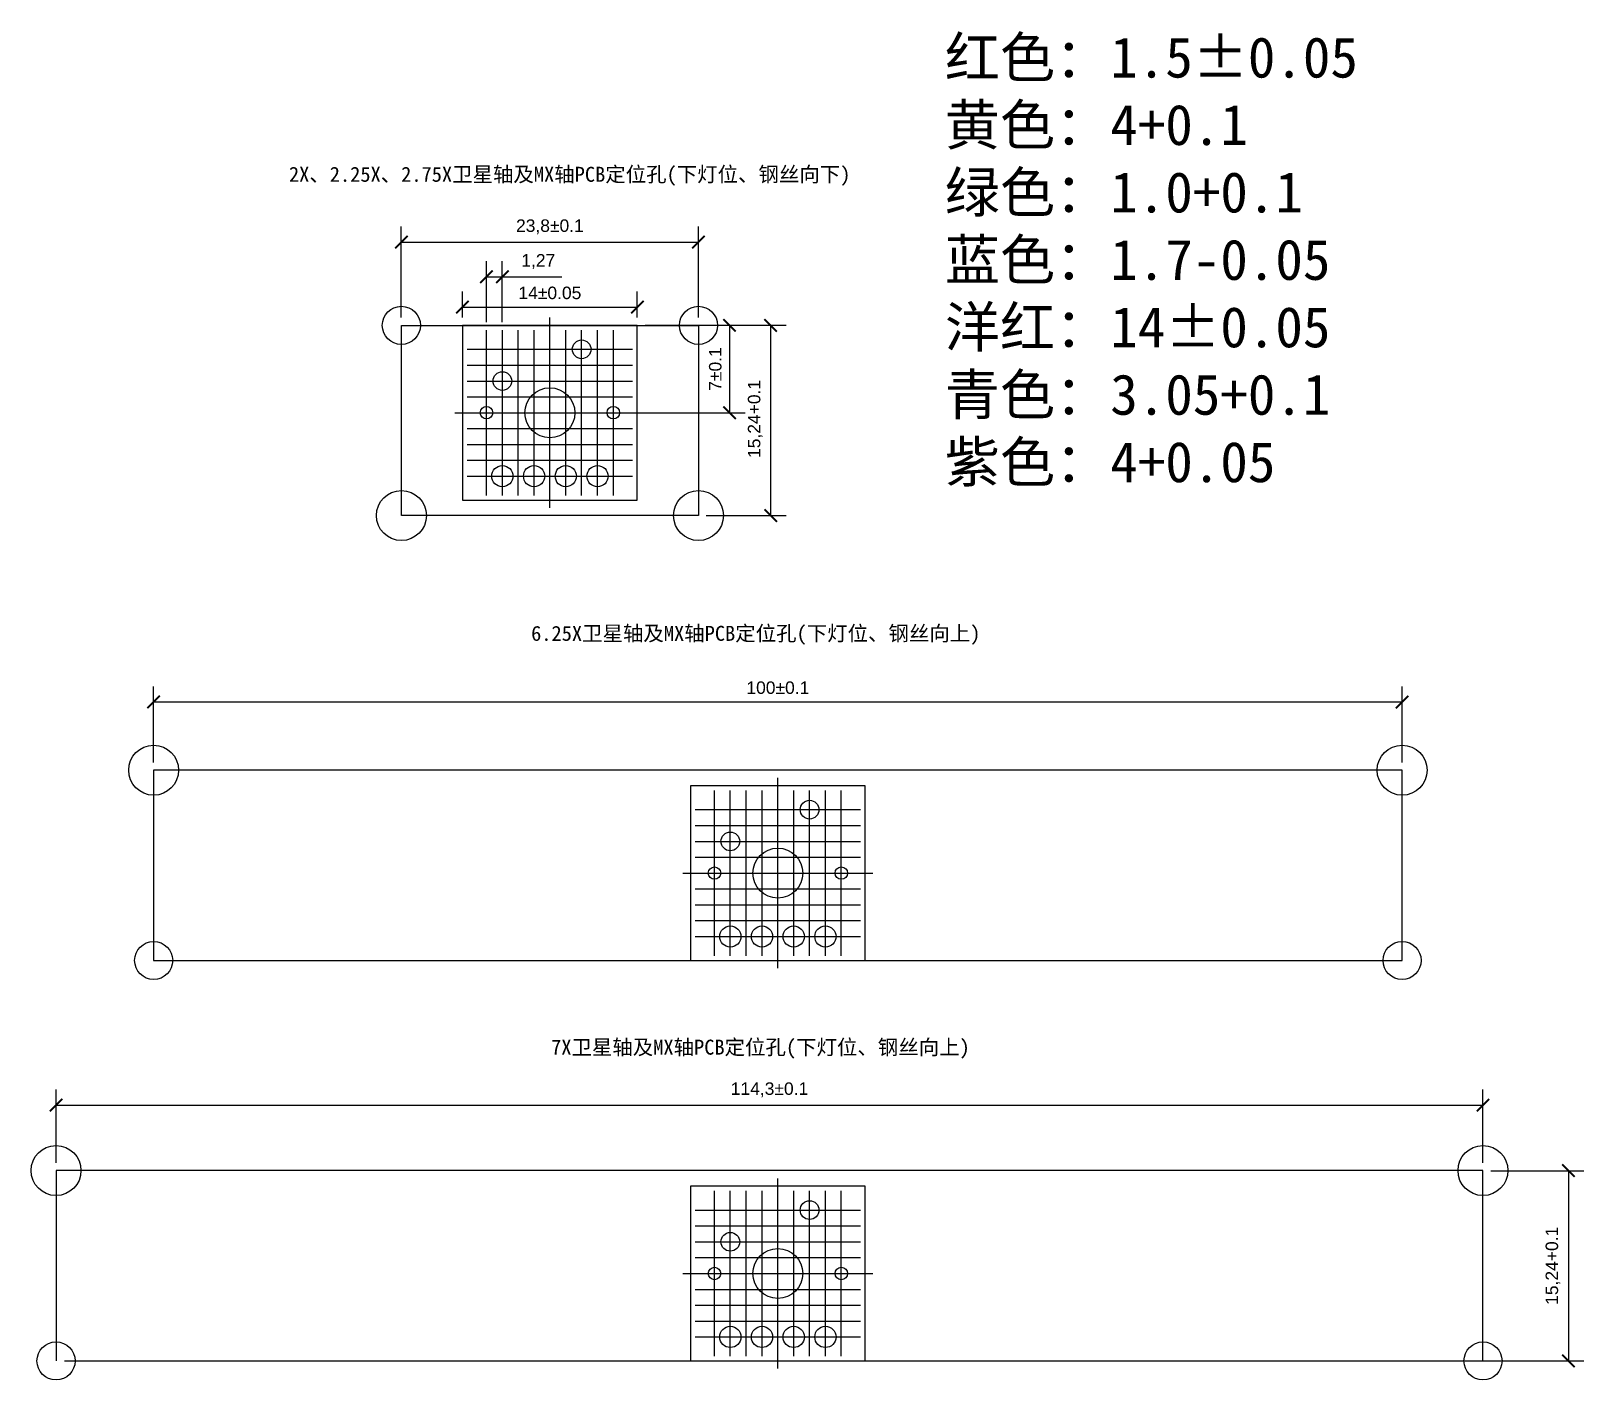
# Model space of a CAD drawing. Header units: inches. Extents: x 38 to 163, y 58 to 166.
import ezdxf

# ---------------------------------------------------------------- set-up
doc = ezdxf.new("R2010")
doc.units = ezdxf.units.IN
doc.header["$MEASUREMENT"] = 0
doc.styles.get("Standard").update_dxf_attribs({"font": 'arial.ttf'})
doc.dimstyles.new('ISO-25', dxfattribs={"dimtxt": 1, "dimasz": 1, "dimexe": 1.25, "dimexo": 0.625, "dimtad": 1, "dimtxsty": 'Standard', "dimblk": 'ARCHTICK', "dimcen": 2.5, "dimclrd": 256, "dimadec": 0, "dimazin": 0, "dimtfac": 1, "dimtmove": 0, "dimatfit": 3, "dimfxl": 0, "dimarcsym": 0})

# ---------------------------------------------------------------- blocks, each defined once
blk = doc.blocks.new('_ArchTick')
at = {"color": 0, "linetype": 'ByBlock', "const_width": 0.15}
blk.add_lwpolyline([(-0.5, -0.5), (0.5, 0.5)], dxfattribs=at)
blk = doc.blocks.new('*D2')
at = {"color": 0, "lineweight": -2, "transparency": 16777216}
for p, q in [((74.94, 143.16), (74.94, 148.06)), ((76.21, 143.16), (76.21, 148.06))]:
    blk.add_line(p, q, dxfattribs=at)
at = {"lineweight": -2, "transparency": 16777216}
for p, q in [((74.94, 146.81), (76.21, 146.81)), ((76.21, 146.81), (80.97, 146.81))]:
    blk.add_line(p, q, dxfattribs=at)
at = {"layer": 'Defpoints', "color": 0, "transparency": 16777216}
for p in [(76.21, 146.81), (74.94, 142.54), (76.21, 142.54)]:
    blk.add_point(p, dxfattribs=at)
at = {"lineweight": -2, "transparency": 16777216, "rotation": 180}
blk.add_blockref('_ArchTick', (74.94, 146.81), dxfattribs=at)
at = {"lineweight": -2, "transparency": 16777216}
blk.add_blockref('_ArchTick', (76.21, 146.81), dxfattribs=at)
at = {"color": 0, "transparency": 16777216, "insert": (79.09, 148.03), "char_height": 1, "attachment_point": 5}
blk.add_mtext('1,27', dxfattribs=at)
blk = doc.blocks.new('*D3')
at = {"color": 0, "lineweight": -2, "transparency": 16777216}
for p, q in [((73.02, 143.54), (73.02, 145.63)), ((87.02, 143.54), (87.02, 145.63))]:
    blk.add_line(p, q, dxfattribs=at)
at = {"lineweight": -2, "transparency": 16777216}
blk.add_line((73.02, 144.38), (87.02, 144.38), dxfattribs=at)
at = {"layer": 'Defpoints', "color": 0, "transparency": 16777216}
for p in [(87.02, 144.38), (73.02, 142.92), (87.02, 142.92)]:
    blk.add_point(p, dxfattribs=at)
at = {"lineweight": -2, "transparency": 16777216, "rotation": 180}
blk.add_blockref('_ArchTick', (73.02, 144.38), dxfattribs=at)
at = {"lineweight": -2, "transparency": 16777216}
blk.add_blockref('_ArchTick', (87.02, 144.38), dxfattribs=at)
at = {"color": 0, "transparency": 16777216, "insert": (80.02, 145.51), "char_height": 1, "width": 4.6101, "attachment_point": 5}
blk.add_mtext('14±0.05', dxfattribs=at)
blk = doc.blocks.new('*D4')
at = {"color": 0, "lineweight": -2, "transparency": 16777216}
for p, q in [((92.55, 142.92), (98.95, 142.92)), ((92.55, 127.68), (98.95, 127.68))]:
    blk.add_line(p, q, dxfattribs=at)
at = {"lineweight": -2, "transparency": 16777216}
blk.add_line((97.7, 142.92), (97.7, 127.68), dxfattribs=at)
at = {"layer": 'Defpoints', "color": 0, "transparency": 16777216}
for p in [(91.92, 142.92), (91.92, 127.68), (97.7, 127.68)]:
    blk.add_point(p, dxfattribs=at)
at = {"lineweight": -2, "transparency": 16777216}
for p, rotation in [((97.7, 142.92), 90), ((97.7, 127.68), 270)]:
    blk.add_blockref('_ArchTick', p, dxfattribs=dict(at, rotation=rotation))
at = {"color": 0, "transparency": 16777216, "insert": (96.47, 135.42), "char_height": 1, "width": 4.3175, "attachment_point": 5, "rotation": 90}
blk.add_mtext('15,24+0.1', dxfattribs=at)
blk = doc.blocks.new('*D5')
at = {"color": 0, "lineweight": -2, "transparency": 16777216}
for p, q in [((87.65, 142.92), (95.66, 142.92)), ((87.65, 135.92), (95.66, 135.92))]:
    blk.add_line(p, q, dxfattribs=at)
at = {"lineweight": -2, "transparency": 16777216}
blk.add_line((94.41, 142.92), (94.41, 135.92), dxfattribs=at)
at = {"layer": 'Defpoints', "color": 0, "transparency": 16777216}
for p in [(87.02, 142.92), (87.02, 135.92), (94.41, 135.92)]:
    blk.add_point(p, dxfattribs=at)
at = {"lineweight": -2, "transparency": 16777216}
for p, rotation in [((94.41, 142.92), 90), ((94.41, 135.92), 270)]:
    blk.add_blockref('_ArchTick', p, dxfattribs=dict(at, rotation=rotation))
at = {"color": 0, "transparency": 16777216, "insert": (93.27, 139.42), "char_height": 1, "width": 3.6581, "attachment_point": 5, "rotation": 90}
blk.add_mtext('7±0.1', dxfattribs=at)
blk = doc.blocks.new('*D6')
at = {"color": 0, "lineweight": -2, "transparency": 16777216}
for p, q in [((68.12, 143.54), (68.12, 150.83)), ((91.92, 143.54), (91.92, 150.83))]:
    blk.add_line(p, q, dxfattribs=at)
at = {"lineweight": -2, "transparency": 16777216}
blk.add_line((68.12, 149.58), (91.92, 149.58), dxfattribs=at)
at = {"layer": 'Defpoints', "color": 0, "transparency": 16777216}
for p in [(91.92, 149.58), (68.12, 142.92), (91.92, 142.92)]:
    blk.add_point(p, dxfattribs=at)
at = {"lineweight": -2, "transparency": 16777216, "rotation": 180}
blk.add_blockref('_ArchTick', (68.12, 149.58), dxfattribs=at)
at = {"lineweight": -2, "transparency": 16777216}
blk.add_blockref('_ArchTick', (91.92, 149.58), dxfattribs=at)
at = {"color": 0, "transparency": 16777216, "insert": (80.02, 150.81), "char_height": 1, "width": 11.0012, "attachment_point": 5}
blk.add_mtext('23,8±0.1', dxfattribs=at)
blk = doc.blocks.new('*D8')
at = {"color": 0, "lineweight": -2, "transparency": 16777216}
for p, q in [((48.28, 107.91), (48.28, 114)), ((148.28, 107.91), (148.28, 114))]:
    blk.add_line(p, q, dxfattribs=at)
at = {"lineweight": -2, "transparency": 16777216}
blk.add_line((48.28, 112.75), (148.28, 112.75), dxfattribs=at)
at = {"layer": 'Defpoints', "color": 0, "transparency": 16777216}
for p in [(148.28, 112.75), (48.28, 107.28), (148.28, 107.28)]:
    blk.add_point(p, dxfattribs=at)
at = {"lineweight": -2, "transparency": 16777216, "rotation": 180}
blk.add_blockref('_ArchTick', (48.28, 112.75), dxfattribs=at)
at = {"lineweight": -2, "transparency": 16777216}
blk.add_blockref('_ArchTick', (148.28, 112.75), dxfattribs=at)
at = {"color": 0, "transparency": 16777216, "insert": (98.28, 113.89), "char_height": 1, "width": 9.4464, "attachment_point": 5}
blk.add_mtext('100±0.1', dxfattribs=at)
blk = doc.blocks.new('*D9')
at = {"color": 0, "lineweight": -2, "transparency": 16777216}
for p, q in [((155.39, 75.21), (162.85, 75.21)), ((155.39, 59.97), (162.85, 59.97))]:
    blk.add_line(p, q, dxfattribs=at)
at = {"lineweight": -2, "transparency": 16777216}
blk.add_line((161.6, 75.21), (161.6, 59.97), dxfattribs=at)
at = {"layer": 'Defpoints', "color": 0, "transparency": 16777216}
for p in [(154.76, 75.21), (154.76, 59.97), (161.6, 59.97)]:
    blk.add_point(p, dxfattribs=at)
at = {"lineweight": -2, "transparency": 16777216}
for p, rotation in [((161.6, 75.21), 90), ((161.6, 59.97), 270)]:
    blk.add_blockref('_ArchTick', p, dxfattribs=dict(at, rotation=rotation))
at = {"color": 0, "transparency": 16777216, "insert": (160.37, 67.59), "char_height": 1, "width": 5.8452, "attachment_point": 5, "rotation": 90}
blk.add_mtext('15,24+0.1', dxfattribs=at)
blk = doc.blocks.new('*D10')
at = {"color": 0, "lineweight": -2, "transparency": 16777216}
for p, q in [((40.46, 75.84), (40.46, 81.71)), ((154.76, 75.84), (154.76, 81.71))]:
    blk.add_line(p, q, dxfattribs=at)
at = {"lineweight": -2, "transparency": 16777216}
blk.add_line((40.46, 80.46), (154.76, 80.46), dxfattribs=at)
at = {"layer": 'Defpoints', "color": 0, "transparency": 16777216}
for p in [(154.76, 80.46), (40.46, 75.21), (154.76, 75.21)]:
    blk.add_point(p, dxfattribs=at)
at = {"lineweight": -2, "transparency": 16777216, "rotation": 180}
blk.add_blockref('_ArchTick', (40.46, 80.46), dxfattribs=at)
at = {"lineweight": -2, "transparency": 16777216}
blk.add_blockref('_ArchTick', (154.76, 80.46), dxfattribs=at)
at = {"color": 0, "transparency": 16777216, "insert": (97.61, 81.69), "char_height": 1, "width": 6.4707, "attachment_point": 5}
blk.add_mtext('114,3±0.1', dxfattribs=at)

msp = doc.modelspace()

# ---------------------------------------------------------------- linework, layer by layer
for p, q in [((80.023, 128.297), (80.023, 143.535)), ((68.123, 142.916), (91.923, 142.916)), ((68.123, 127.676), (68.123, 142.916)), ((74.943, 129.297), (74.943, 142.535)), ((76.213, 129.297), (76.213, 142.535)), ((77.483, 129.297), (77.483, 142.535)), ((78.753, 129.297), (78.753, 142.535)), ((81.293, 129.297), (81.293, 142.535)), ((82.563, 129.297), (82.563, 142.535)), ((83.833, 129.297), (83.833, 142.535)), ((85.103, 129.297), (85.103, 142.535)), ((91.923, 142.916), (91.923, 127.676)), ((73.403, 140.996), (86.642, 140.996)), ((73.403, 139.726), (86.642, 139.726)), ((73.403, 138.456), (86.642, 138.456)), ((73.403, 137.186), (86.642, 137.186)), ((72.403, 135.916), (87.642, 135.916)), ((73.403, 134.646), (86.642, 134.646)), ((73.403, 133.376), (86.642, 133.376)), ((73.403, 132.106), (86.642, 132.106)), ((73.403, 130.836), (86.642, 130.836)), ((91.923, 127.676), (68.123, 127.676)), ((98.281, 91.426), (98.281, 106.664)), ((93.201, 92.426), (93.201, 105.664)), ((94.471, 92.426), (94.471, 105.664)), ((95.741, 92.426), (95.741, 105.664)), ((97.011, 92.426), (97.011, 105.664)), ((99.551, 92.426), (99.551, 105.664)), ((100.821, 92.426), (100.821, 105.664)), ((102.091, 92.426), (102.091, 105.664)), ((103.361, 92.426), (103.361, 105.664)), ((91.662, 104.125), (104.9, 104.125)), ((91.662, 102.855), (104.9, 102.855)), ((91.662, 101.585), (104.9, 101.585)), ((91.662, 100.315), (104.9, 100.315)), ((90.662, 99.045), (105.9, 99.045)), ((91.662, 97.775), (104.9, 97.775)), ((91.662, 96.505), (104.9, 96.505)), ((91.662, 95.235), (104.9, 95.235)), ((91.662, 93.965), (104.9, 93.965)), ((154.761, 75.214), (40.461, 75.214)), ((40.461, 75.214), (40.461, 59.974)), ((154.761, 59.974), (154.761, 75.214)), ((93.201, 60.355), (93.201, 73.593)), ((94.471, 60.355), (94.471, 73.593)), ((95.741, 60.355), (95.741, 73.593)), ((97.011, 60.355), (97.011, 73.593)), ((98.281, 59.355), (98.281, 74.593)), ((99.551, 60.355), (99.551, 73.593)), ((100.821, 60.355), (100.821, 73.593)), ((102.091, 60.355), (102.091, 73.593)), ((103.361, 60.355), (103.361, 73.593)), ((91.662, 72.054), (104.9, 72.054)), ((91.662, 70.784), (104.9, 70.784)), ((91.662, 69.514), (104.9, 69.514)), ((91.662, 68.244), (104.9, 68.244)), ((90.662, 66.974), (105.9, 66.974)), ((91.662, 65.704), (104.9, 65.704)), ((91.662, 64.434), (104.9, 64.434)), ((91.662, 63.164), (104.9, 63.164)), ((91.662, 61.894), (104.9, 61.894)), ((41.131, 59.974), (155.431, 59.974))]:
    msp.add_line(p, q)
at = {"color": 6}
for points in [[(73.023, 128.916), (87.023, 128.916), (87.023, 142.916), (73.023, 142.916)], [(91.281, 92.045), (105.281, 92.045), (105.281, 106.045), (91.281, 106.045)], [(91.281, 59.974), (105.281, 59.974), (105.281, 73.974), (91.281, 73.974)]]:
    msp.add_lwpolyline(points, close=True, dxfattribs=at)
msp.add_lwpolyline([(48.281, 92.045), (148.281, 92.045), (148.281, 107.285), (48.281, 107.285)], close=True)
at = {"color": 4}
for centre in [(68.123, 142.916), (91.923, 142.916), (48.281, 92.046), (148.281, 92.046), (40.461, 59.974), (154.761, 59.974)]:
    msp.add_circle(centre, 1.525, dxfattribs=at)
at = {"color": 1}
for centre in [(82.563, 140.996), (76.213, 138.456), (100.821, 104.125), (94.471, 101.585), (100.821, 72.054), (94.471, 69.514)]:
    msp.add_circle(centre, 0.75, dxfattribs=at)
at = {"color": 2}
for centre in [(80.023, 135.916), (98.281, 99.045), (98.281, 66.974)]:
    msp.add_circle(centre, 2, dxfattribs=at)
at = {"color": 3}
for centre in [(74.943, 135.916), (85.103, 135.916), (93.201, 99.045), (103.361, 99.045), (93.201, 66.974), (103.361, 66.974)]:
    msp.add_circle(centre, 0.5, dxfattribs=at)
at = {"color": 5}
for centre, radius in [((76.213, 130.836), 0.85), ((78.753, 130.836), 0.85), ((81.293, 130.836), 0.85), ((83.833, 130.836), 0.85), ((48.281, 107.285), 2), ((148.281, 107.285), 2), ((94.471, 93.965), 0.85), ((97.011, 93.965), 0.85), ((99.551, 93.965), 0.85), ((102.091, 93.965), 0.85), ((40.461, 75.214), 2), ((154.761, 75.214), 2), ((94.471, 61.894), 0.85), ((97.011, 61.894), 0.85), ((99.551, 61.894), 0.85), ((102.091, 61.894), 0.85)]:
    msp.add_circle(centre, radius, dxfattribs=at)
at = {"color": 190}
for centre in [(68.123, 127.676), (91.923, 127.676)]:
    msp.add_circle(centre, 2, dxfattribs=at)

# ---------------------------------------------------------------- texts
at = {"insert": (111.649, 166.001), "char_height": 3.23992, "attachment_point": 1}
msp.add_mtext_dynamic_manual_height_columns('{\\fSimSun|b0|i0|c134|p2;\\C1;红色：\\fSimSun|b0|i0|c0|p2;1.5±0.05}\\P{\\fSimSun|b0|i0|c134|p2;\\C2;黄色：4+0.1\\P\\C3;绿色：1.0+0.1\\P\\C5;蓝色：1.7-0.05\\C256;\\P\\C6;洋红：14±0.05\\P\\C4;青色：3.05+0.1\\C256;\\P\\C190;紫色：4+0.05}', width=38.02376, gutter_width=5.361, heights=[40.252], dxfattribs=at)
at = {"color": 0, "char_height": 1.2, "attachment_point": 1}
for s, width, heights, insert in [('{\\fSimHei|b0|i0|c0|p49;2X\\fSimHei|b0|i0|c134|p49;、\\fSimHei|b0|i0|c0|p49;2.25X\\fSimHei|b0|i0|c134|p49;、\\fSimHei|b0|i0|c0|p49;2.75X\\fSimHei|b0|i0|c134|p49;卫星轴及MX轴\\fSimHei|b0|i0|c0|p49;PCB\\fSimHei|b0|i0|c134|p49;定位孔(下灯位、钢丝向下)}', 47.52604, [1.533], (59.119, 155.615)), ('{\\fSimHei|b0|i0|c134|p49;6\\fSimHei|b0|i0|c0|p49;.25X\\fSimHei|b0|i0|c134|p49;卫星轴及MX轴\\fSimHei|b0|i0|c0|p49;PCB\\fSimHei|b0|i0|c134|p49;定位孔(下灯位、钢丝向上)}', 38.54911, [1.411], (78.518, 118.847)), ('{\\fSimHei|b0|i0|c0|p49;7X\\fSimHei|b0|i0|c134|p49;卫星轴及MX轴\\fSimHei|b0|i0|c0|p49;PCB\\fSimHei|b0|i0|c134|p49;定位孔(下灯位、钢丝向上)}', 35.61954, [1.506], (80.116, 85.703))]:
    msp.add_mtext_dynamic_manual_height_columns(s, width=width, gutter_width=1, heights=heights, dxfattribs=dict(at, insert=insert))

# ---------------------------------------------------------------- dimensions: what is measured, and where the dimension line sits
at = {"color": 0}
dim = msp.add_aligned_dim(p1=(68.123, 142.916), p2=(91.923, 142.916), distance=6.663, text='<>±0.1', dimstyle='ISO-25', dxfattribs=at)
dim.commit()
dim.dimension.update_dxf_attribs({"geometry": '*D6', "text_midpoint": (80.023, 150.805)})
dim = msp.add_linear_dim(base=(76.213, 146.807), p1=(74.943, 142.535), p2=(76.213, 142.535), dimstyle='ISO-25')
dim.commit()
dim.dimension.update_dxf_attribs({"geometry": '*D2', "text_midpoint": (79.089, 148.033)})
for p1, p2, distance, text, picture, middle in [((73.023, 142.916), (87.023, 142.916), 1.461, '<>±0.05', '*D3', (80.023, 145.513)), ((40.461, 75.214), (154.761, 75.214), 5.247, '<>±0.1', '*D10', (97.611, 81.687)), ((154.761, 75.214), (154.761, 59.974), 6.836, '<>+0.1', '*D9', (160.372, 67.594))]:
    dim = msp.add_aligned_dim(p1=p1, p2=p2, distance=distance, text=text, dimstyle='ISO-25')
    dim.commit()
    dim.dimension.update_dxf_attribs({"geometry": picture, "text_midpoint": middle})
for base, p1, p2, text, picture, middle in [((94.41, 135.916), (87.023, 142.916), (87.023, 135.916), '<>±0.1', '*D5', (94.41, 139.416)), ((97.695, 127.676), (91.923, 142.916), (91.923, 127.676), '<>+0.1', '*D4', (97.695, 135.416))]:
    dim = msp.add_linear_dim(base=base, p1=p1, p2=p2, angle=270, text=text, dimstyle='ISO-25')
    dim.commit()
    dim.dimension.update_dxf_attribs({"geometry": picture, "text_midpoint": middle, "dimtype": 161})
dim = msp.add_linear_dim(base=(148.281, 112.75), p1=(48.281, 107.285), p2=(148.281, 107.285), text='<>±0.1', dimstyle='ISO-25')
dim.commit()
dim.dimension.update_dxf_attribs({"geometry": '*D8', "text_midpoint": (98.281, 113.886)})

doc.saveas('drawing.dxf')
